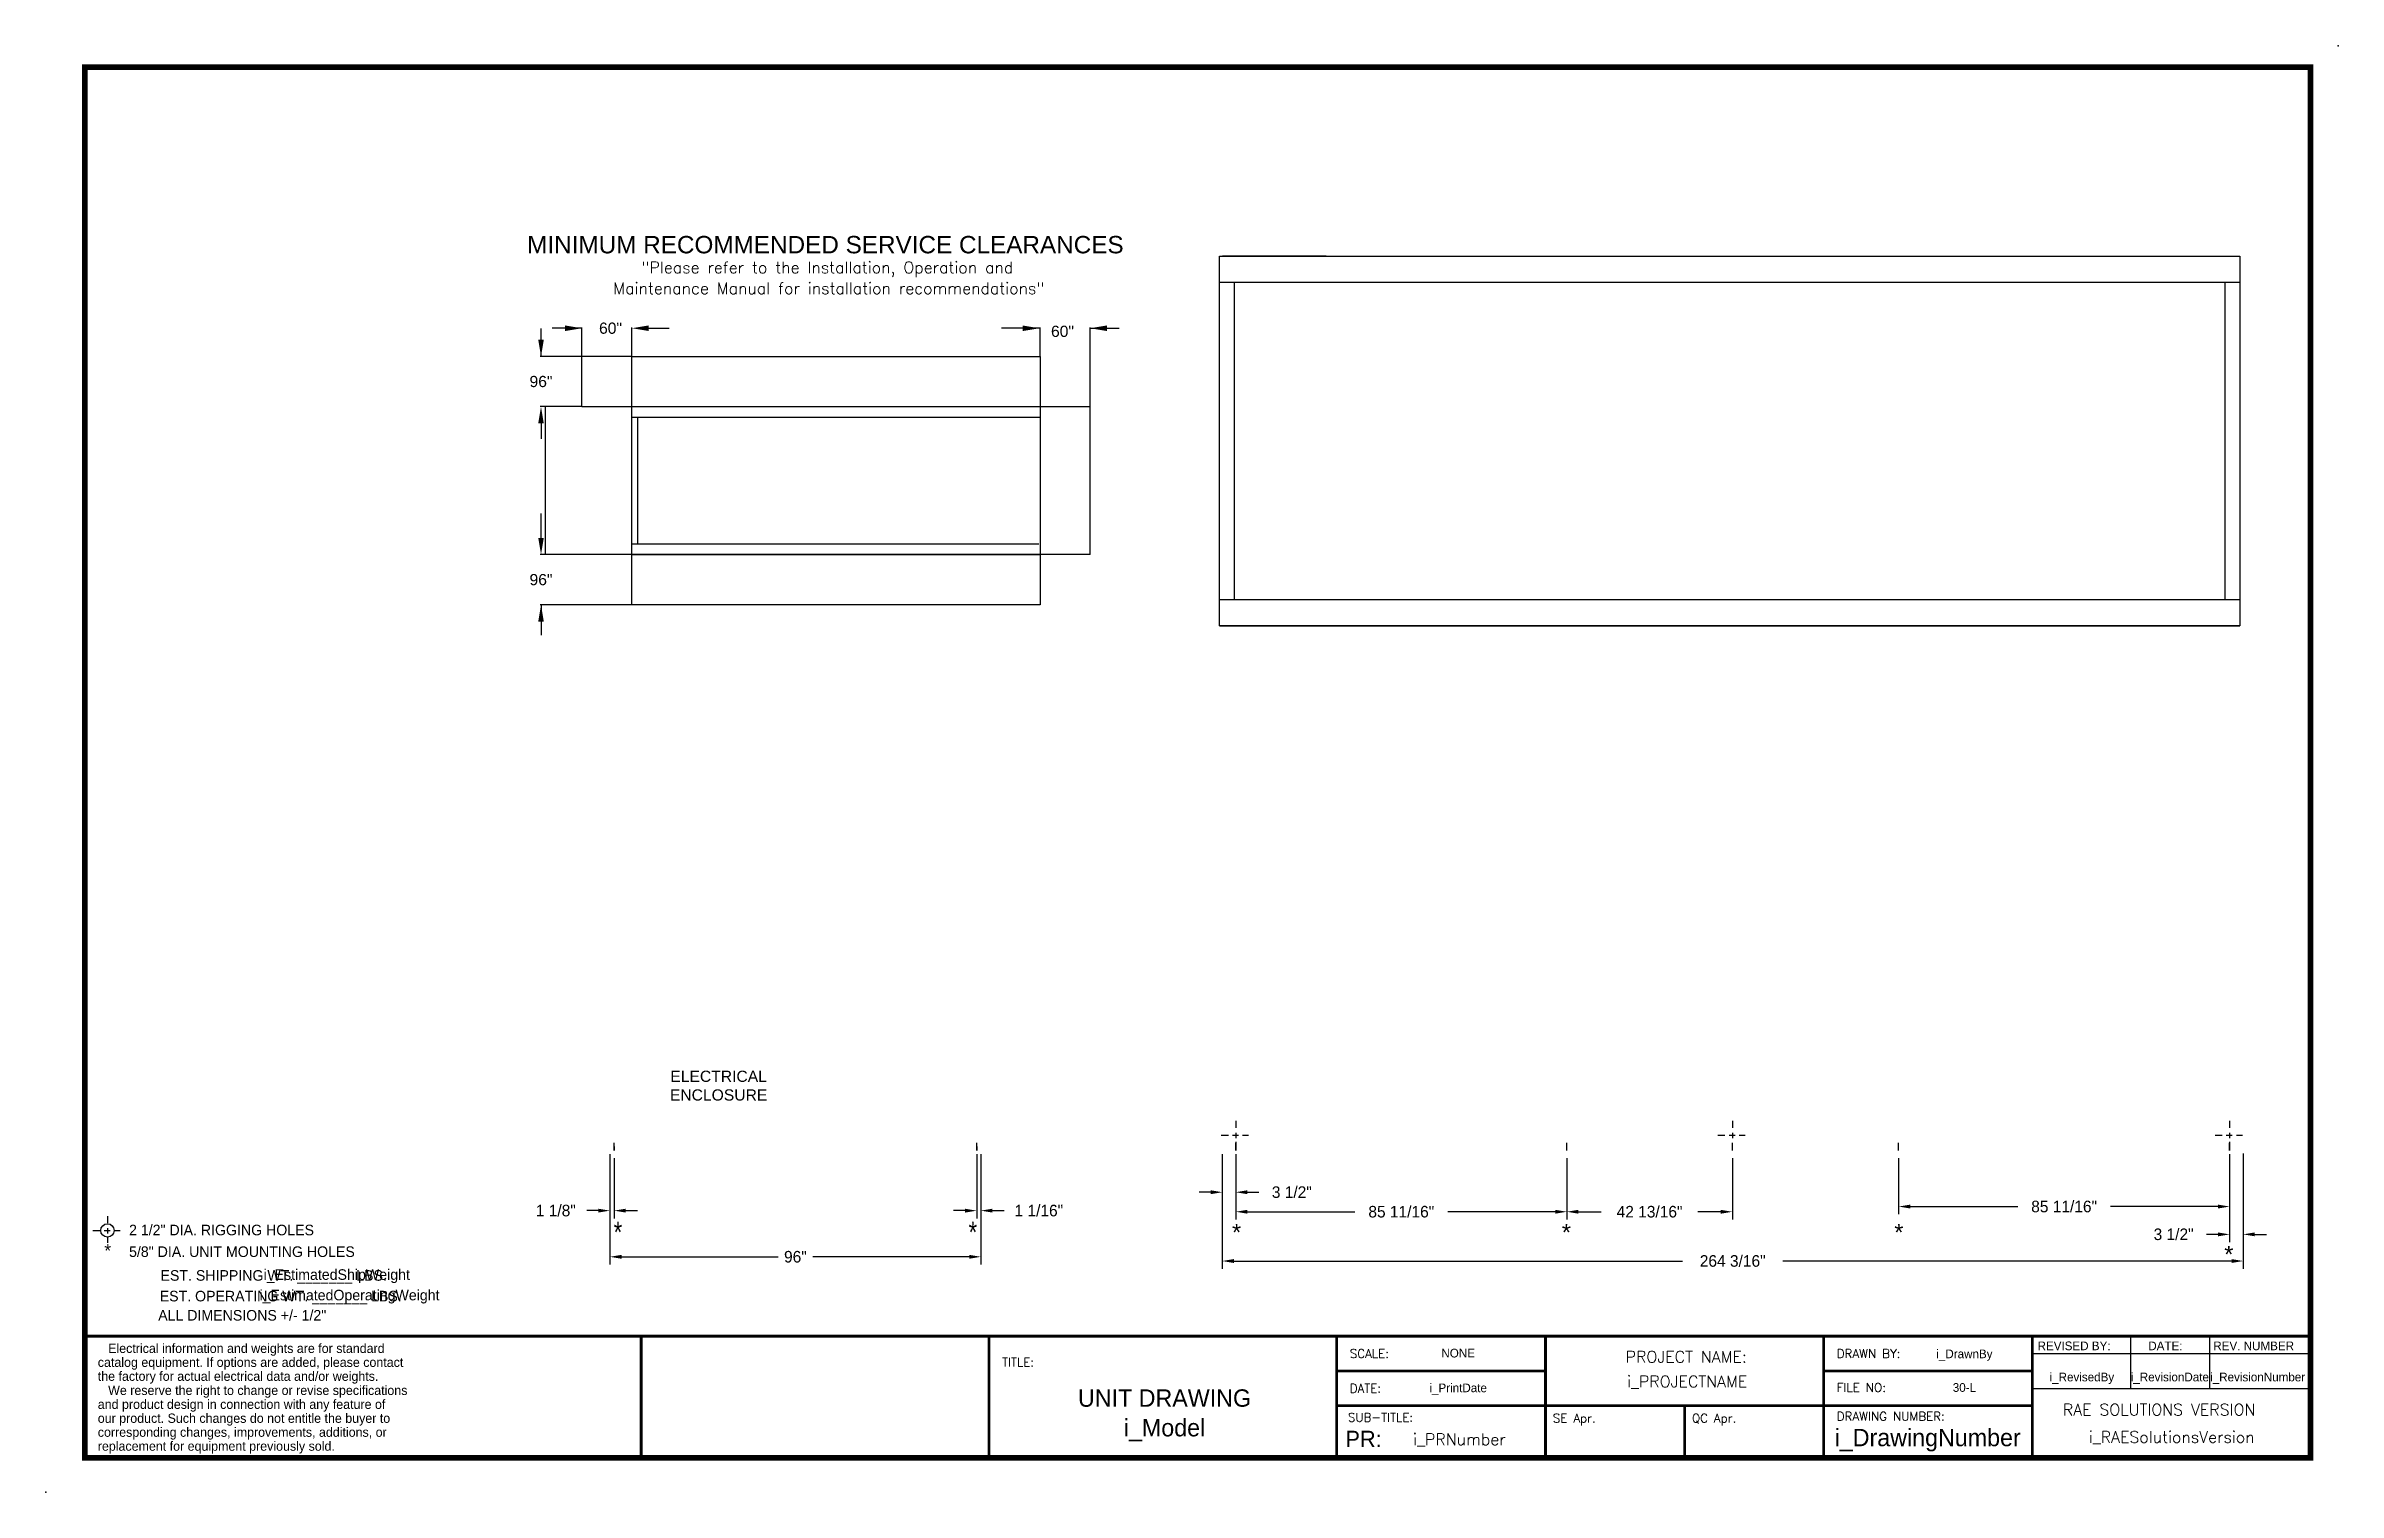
# Model space of a CAD drawing. Extents: x -17 to 576, y -14 to 361.
import ezdxf
from ezdxf.enums import TextEntityAlignment as Align
from ezdxf.lldxf.tags import DXFTag

# ---------------------------------------------------------------- set-up
doc = ezdxf.new("R2010")
doc.units = 0
doc.header["$MEASUREMENT"] = 0
doc.layers.get('0').update_dxf_attribs({"color": 1})
doc.styles.add('dimentions', font='ARIAL.TTF')
doc.styles.add('SIMPLEX', font='SIMPLEX')
doc.styles.add('SLDTEXTSTYLE0', font='ARIAL.TTF', dxfattribs={"width": 0.75})
tags = doc.linetypes.add('DASHED', pattern=[0.75, 0.5, -0.25]).pattern_tags.tags
tags[6:7] = [DXFTag(74, 4), DXFTag(75, 0), DXFTag(340, '0'), DXFTag(46, 1.0), DXFTag(50, 0.0), DXFTag(44, 0.0), DXFTag(45, 0.0)]
tags[4:5] = [DXFTag(74, 4), DXFTag(75, 0), DXFTag(340, '0'), DXFTag(46, 1.0), DXFTag(50, 0.0), DXFTag(44, 0.0), DXFTag(45, 0.0)]
doc.dimstyles.get("Standard").update_dxf_attribs({"dimtxt": 3, "dimasz": 3, "dimexe": 2, "dimexo": 2, "dimgap": 1, "dimtad": 0, "dimtih": 1, "dimtoh": 1, "dimdec": 4, "dimzin": 0, "dimdsep": 46, "dimlunit": 5, "dimtxsty": 'Standard', "dimcen": 0.09, "dimclrd": 1, "dimclre": 1, "dimclrt": 1, "dimadec": 0, "dimazin": 0, "dimtfac": 1, "dimtdec": 4, "dimtofl": 0, "dimtmove": 0, "dimatfit": 3, "dimfxl": 1, "dimfrac": 2, "dimtolj": 1, "dimtzin": 0, "dimarcsym": 0})

# ---------------------------------------------------------------- blocks, each defined once
blk = doc.blocks.new('*D17')
at = {"color": 1, "lineweight": -2}
for p, q in [((129.01, 73.58), (129.01, 45.05)), ((225.01, 73.58), (225.01, 45.05)), ((132.01, 47.05), (172.51, 47.05)), ((222.01, 47.05), (181.51, 47.05))]:
    blk.add_line(p, q, dxfattribs=at)
at = {"color": 1}
for points in [[(132.01, 47.55), (132.01, 46.55), (129.01, 47.05)], [(222.01, 47.55), (222.01, 46.55), (225.01, 47.05)]]:
    blk.add_solid(points, dxfattribs=at)
at = {"color": 1, "insert": (177.01, 47.05), "char_height": 3, "attachment_point": 5}
blk.add_mtext('\\A1;96"', dxfattribs=at)
blk = doc.blocks.new('*D18')
at = {"color": 1, "lineweight": -2}
for p, q in [((129.01, 73.58), (129.01, 57)), ((130.11, 72.58), (130.11, 57)), ((126.01, 59), (123.01, 59)), ((133.11, 59), (136.11, 59))]:
    blk.add_line(p, q, dxfattribs=at)
at = {"color": 1}
for points in [[(126.01, 59.5), (126.01, 58.5), (129.01, 59)], [(133.11, 59.5), (133.11, 58.5), (130.11, 59)]]:
    blk.add_solid(points, dxfattribs=at)
at = {"color": 1, "insert": (115.01, 59), "char_height": 3, "attachment_point": 5}
blk.add_mtext('\\A1;1 1/8"', dxfattribs=at)
blk = doc.blocks.new('*D19')
at = {"color": 1, "lineweight": -2}
for p, q in [((223.92, 73.58), (223.92, 57)), ((225.01, 73.58), (225.01, 57)), ((220.92, 59), (217.92, 59)), ((228.01, 59), (231.01, 59))]:
    blk.add_line(p, q, dxfattribs=at)
at = {"color": 1}
for points in [[(220.92, 59.5), (220.92, 58.5), (223.92, 59)], [(228.01, 59.5), (228.01, 58.5), (225.01, 59)]]:
    blk.add_solid(points, dxfattribs=at)
at = {"color": 1, "insert": (240.01, 59), "char_height": 3, "attachment_point": 5}
blk.add_mtext('\\A1;1 1/16"', dxfattribs=at)
blk = doc.blocks.new('*D20')
at = {"color": 1, "lineweight": -2}
for p, q in [((290.97, 72.58), (290.97, 56.71)), ((376.63, 72.58), (376.63, 56.71)), ((293.97, 58.71), (321.8, 58.71)), ((373.63, 58.71), (345.8, 58.71))]:
    blk.add_line(p, q, dxfattribs=at)
at = {"color": 1}
for points in [[(293.97, 59.21), (293.97, 58.21), (290.97, 58.71)], [(373.63, 59.21), (373.63, 58.21), (376.63, 58.71)]]:
    blk.add_solid(points, dxfattribs=at)
at = {"color": 1, "insert": (333.8, 58.71), "char_height": 3, "attachment_point": 5}
blk.add_mtext('\\A1;85 11/16"', dxfattribs=at)
blk = doc.blocks.new('*D21')
at = {"color": 1, "lineweight": -2}
for p, q in [((462.5, 72.58), (462.5, 58.06)), ((548.16, 72.58), (548.16, 58.06)), ((465.5, 60.06), (493.33, 60.06)), ((545.16, 60.06), (517.33, 60.06))]:
    blk.add_line(p, q, dxfattribs=at)
at = {"color": 1}
for points in [[(465.5, 60.56), (465.5, 59.56), (462.5, 60.06)], [(545.16, 60.56), (545.16, 59.56), (548.16, 60.06)]]:
    blk.add_solid(points, dxfattribs=at)
at = {"color": 1, "insert": (505.33, 60.06), "char_height": 3, "attachment_point": 5}
blk.add_mtext('\\A1;85 11/16"', dxfattribs=at)
blk = doc.blocks.new('*D22')
at = {"color": 1, "lineweight": -2}
for p, q in [((548.16, 73.58), (548.16, 50.86)), ((551.66, 73.58), (551.66, 50.86)), ((545.16, 52.86), (542.16, 52.86)), ((554.66, 52.86), (557.66, 52.86))]:
    blk.add_line(p, q, dxfattribs=at)
at = {"color": 1}
for points in [[(545.16, 53.36), (545.16, 52.36), (548.16, 52.86)], [(554.66, 53.36), (554.66, 52.36), (551.66, 52.86)]]:
    blk.add_solid(points, dxfattribs=at)
at = {"color": 1, "insert": (533.66, 52.86), "char_height": 3, "attachment_point": 5}
blk.add_mtext('\\A1;3 1/2"', dxfattribs=at)
blk = doc.blocks.new('*D23')
at = {"color": 1, "lineweight": -2}
for p, q in [((376.63, 72.58), (376.63, 56.71)), ((419.47, 72.58), (419.47, 56.71)), ((379.63, 58.71), (385.55, 58.71)), ((416.47, 58.71), (410.55, 58.71))]:
    blk.add_line(p, q, dxfattribs=at)
at = {"color": 1}
for points in [[(379.63, 59.21), (379.63, 58.21), (376.63, 58.71)], [(416.47, 59.21), (416.47, 58.21), (419.47, 58.71)]]:
    blk.add_solid(points, dxfattribs=at)
at = {"color": 1, "insert": (398.05, 58.71), "char_height": 3, "attachment_point": 5}
blk.add_mtext('\\A1;42 13/16"', dxfattribs=at)
blk = doc.blocks.new('*D24')
at = {"color": 1, "lineweight": -2}
for p, q in [((287.47, 73.58), (287.47, 43.96)), ((551.66, 73.83), (551.66, 43.96)), ((290.47, 45.96), (406.56, 45.96)), ((548.66, 45.96), (432.56, 45.96))]:
    blk.add_line(p, q, dxfattribs=at)
at = {"color": 1}
for points in [[(290.47, 46.46), (290.47, 45.46), (287.47, 45.96)], [(548.66, 46.46), (548.66, 45.46), (551.66, 45.96)]]:
    blk.add_solid(points, dxfattribs=at)
at = {"color": 1, "insert": (419.56, 45.96), "char_height": 3, "attachment_point": 5}
blk.add_mtext('\\A1;264 3/16"', dxfattribs=at)
blk = doc.blocks.new('*D43')
at = {"color": 1, "lineweight": -2}
for p, q in [((287.47, 73.58), (287.47, 61.77)), ((290.97, 73.58), (290.97, 61.77)), ((284.47, 63.77), (281.47, 63.77)), ((293.97, 63.77), (296.97, 63.77))]:
    blk.add_line(p, q, dxfattribs=at)
at = {"color": 1}
for points in [[(284.47, 64.27), (284.47, 63.27), (287.47, 63.77)], [(293.97, 64.27), (293.97, 63.27), (290.97, 63.77)]]:
    blk.add_solid(points, dxfattribs=at)
at = {"color": 1, "insert": (305.47, 63.77), "char_height": 3, "attachment_point": 5}
blk.add_mtext('\\A1;3 1/2"', dxfattribs=at)

msp = doc.modelspace()

# ---------------------------------------------------------------- linework, layer by layer
at = {"color": 1, "lineweight": 30, "ltscale": 5}
for p, q in [((286.78935, 306.13614), (550.78935, 306.13614)), ((286.78935, 210.38614), (286.78935, 306.13614)), ((550.78935, 306.13614), (550.78935, 210.38614)), ((286.78935, 299.38614), (550.78935, 299.38614)), ((290.66435, 217.13614), (290.66435, 299.38614)), ((546.91435, 299.38614), (546.91435, 217.13614)), ((121.72705, 267.19588), (121.72705, 287.61196)), ((134.718, 280.18683), (134.718, 287.61196)), ((240.318, 280.18683), (240.318, 287.61196)), ((253.30895, 267.19588), (253.30895, 287.61196)), ((134.6555, 280.12433), (110.99754, 280.12433)), ((121.66455, 267.13338), (110.99754, 267.13338)), ((121.66455, 267.13338), (110.99754, 267.13338)), ((134.718, 228.83338), (134.718, 267.13338)), ((134.718, 267.13338), (240.318, 267.13338)), ((240.318, 267.13338), (240.318, 228.83338)), ((134.718, 264.43338), (240.318, 264.43338)), ((136.268, 231.53338), (136.268, 264.30486)), ((240.018, 231.53338), (134.718, 231.53338)), ((121.66455, 228.83338), (110.99754, 228.83338)), ((121.66455, 228.83338), (110.99754, 228.83338)), ((134.718, 228.83338), (240.318, 228.83338)), ((240.318, 228.83338), (134.718, 228.83338)), ((134.6555, 215.84243), (110.99754, 215.84243)), ((550.78935, 217.13614), (286.78935, 217.13614)), ((286.78935, 210.38614), (550.78935, 210.38614)), ((550.78935, 210.38614), (286.78935, 210.38614)), ((130.10533, 74.57504), (130.10533, 76.57504)), ((130.10533, 75.57504), (130.10533, 74.57504)), ((223.91783, 74.57504), (223.91783, 76.57504)), ((223.91783, 75.57504), (223.91783, 74.57504))]:
    msp.add_line(p, q, dxfattribs=at)
at = {"color": 1, "lineweight": 30}
for p, q in [((314.38218, 306.13614), (287.50218, 306.13614)), ((111.17754, 280.12433), (111.17754, 287.40439)), ((121.72705, 287.43196), (114.03505, 287.43196)), ((134.718, 280.18683), (134.718, 287.61196)), ((240.318, 287.43196), (236.97175, 287.43196)), ((240.318, 280.18683), (240.318, 287.61196)), ((253.30895, 287.43196), (260.79427, 287.43196)), ((111.17754, 215.84243), (111.17754, 208.00114))]:
    msp.add_line(p, q, dxfattribs=at)
for p, q in [((139.04902, 287.44041), (144.35513, 287.44041)), ((235.80699, 287.43196), (230.37072, 287.43196)), ((111.17754, 262.80236), (111.17754, 258.8343)), ((111.17754, 233.1644), (111.17754, 239.51164)), ((290.96814, 74.57504), (290.96814, 76.57504)), ((290.96814, 75.57504), (290.96814, 74.57504)), ((376.62814, 74.57504), (376.62814, 76.57504)), ((419.46814, 74.57504), (419.46814, 76.57504)), ((462.49564, 74.57504), (462.49564, 76.57504)), ((548.15564, 74.57504), (548.15564, 76.57504)), ((548.15564, 75.57504), (548.15564, 74.57504))]:
    msp.add_line(p, q)
at = {"color": 1, "linetype": 'DASHED', "lineweight": 30, "ltscale": 5}
for p, q in [((134.718, 280.12433), (240.318, 280.12433)), ((134.718, 267.13338), (134.718, 280.12433)), ((240.318, 280.12433), (240.318, 267.13338)), ((112.32397, 228.83338), (112.32397, 267.13338)), ((121.72705, 267.13338), (134.718, 267.13338)), ((240.318, 267.13338), (253.30895, 267.13338)), ((253.30895, 228.83338), (253.30895, 267.13338)), ((134.718, 228.83338), (121.72705, 228.83338)), ((134.718, 215.84243), (134.718, 228.83338)), ((253.30895, 228.83338), (240.318, 228.83338)), ((240.318, 228.83338), (240.318, 215.84243)), ((240.318, 215.84243), (134.718, 215.84243))]:
    msp.add_line(p, q, dxfattribs=at)
at = {"lineweight": 30}
for p, q in [((287.20597, 78.57504), (289.04753, 78.57504)), ((290.11, 78.57504), (291.66283, 78.57504)), ((290.96814, 82.25464), (290.96814, 80.43877)), ((290.96814, 79.16359), (290.96814, 77.79032)), ((292.7253, 78.57504), (294.29863, 78.57504)), ((415.70597, 78.57504), (417.54753, 78.57504)), ((418.61, 78.57504), (420.16283, 78.57504)), ((419.46814, 82.25464), (419.46814, 80.43877)), ((419.46814, 79.16359), (419.46814, 77.79032)), ((421.2253, 78.57504), (422.79863, 78.57504)), ((544.39347, 78.57504), (546.23503, 78.57504)), ((547.2975, 78.57504), (548.85033, 78.57504)), ((548.15564, 82.25464), (548.15564, 80.43877)), ((548.15564, 79.16359), (548.15564, 77.79032)), ((549.9128, 78.57504), (551.48613, 78.57504)), ((290.96814, 76.80941), (290.96814, 75.37738)), ((548.15564, 76.80941), (548.15564, 75.37738)), ((-4.78367, 53.88246), (-2.94211, 53.88246)), ((-1.87965, 53.88246), (-0.32681, 53.88246)), ((-1.0215, 57.56206), (-1.0215, 55.74619)), ((-1.0215, 54.47101), (-1.0215, 53.09774)), ((0.73566, 53.88246), (2.30899, 53.88246)), ((-1.0215, 52.11683), (-1.0215, 50.6848)), ((137.10301, -5), (137.10301, 26.5)), ((227.10301, -5), (227.10301, 26.5)), ((317.10301, 26.5), (497.10301, 26.5)), ((317.10301, -5), (317.10301, 26.5)), ((371.10301, 26.5), (371.10301, -5)), ((443.10301, 26.5), (443.10301, 8.5)), ((497.10301, 26.5), (497.10301, -5)), ((497.10301, 26.5), (569.10301, 26.5)), ((497.10301, 26.5), (497.10301, 22)), ((522.50762, 26.5), (522.50762, 13)), ((542.96712, 26.5), (542.96712, 13)), ((497.10301, 22), (569.10301, 22)), ((371.10301, 17.5), (317.10301, 17.5)), ((443.10301, 17.5), (497.10301, 17.5)), ((443.10301, 8.5), (443.10301, 17.5)), ((497.10301, 13), (569.10301, 13)), ((497.10301, 8.5), (317.10301, 8.5)), ((407.10301, 8.5), (407.10301, -5)), ((443.10301, 8.5), (443.10301, -5))]:
    msp.add_line(p, q, dxfattribs=at)
at = {"const_width": 1.44}
msp.add_lwpolyline([(-6.89699, -5), (569.10301, -5), (569.10301, 355), (-6.89699, 355), (-6.89699, -5)], dxfattribs=at)
at = {"lineweight": 30, "const_width": 0.72}
for points in [[(137.95429, 26.5), (-6.89699, 26.5)], [(569.10301, 26.5), (137.10301, 26.5), (137.10301, -5)], [(227.10301, 26.5), (227.10301, -5)], [(317.10301, 26.5), (317.10301, -5)], [(371.10301, 26.5), (371.10301, -5)], [(443.10301, 26.5), (443.10301, -5)], [(497.10301, -5), (497.10301, 26.5), (569.10301, 26.5)], [(371.10301, 17.5), (317.10301, 17.5)], [(497.10301, 17.5), (443.10301, 17.5), (443.10301, -5)], [(497.10301, 8.5), (317.10301, 8.5)], [(407.10301, 8.5), (407.10301, -5)]]:
    msp.add_lwpolyline(points, dxfattribs=at)
at = {"lineweight": 30}
msp.add_circle((-1.0215, 53.88246), 1.72675, dxfattribs=at)
for p in [(576.2409, 360.54563), (497.10301, -5), (-16.96476, -13.87935)]:
    msp.add_point(p)
at = {"color": 1, "lineweight": 30, "ltscale": 5}
for points in [[(117.39604, 286.71012), (117.39604, 288.15379), (121.72705, 287.43196)], [(139.04902, 286.71857), (139.04902, 288.16224), (134.718, 287.44041)], [(235.80699, 286.71012), (235.80699, 288.15379), (240.138, 287.43196)], [(257.63997, 286.71012), (257.63997, 288.15379), (253.30895, 287.43196)], [(110.4557, 284.45535), (111.89937, 284.45535), (111.17754, 280.12433)], [(110.4557, 262.80236), (111.89937, 262.80236), (111.17754, 267.13338)], [(110.4557, 233.1644), (111.89937, 233.1644), (111.17754, 228.83338)], [(110.4557, 211.51141), (111.89937, 211.51141), (111.17754, 215.84243)]]:
    msp.add_solid(points, dxfattribs=at)

# ---------------------------------------------------------------- texts
at = {"lineweight": 30}
for s, height, style, p in [('MINIMUM RECOMMENDED SERVICE CLEARANCES', 4.5, 'dimentions', (107.58789, 306.82697)), ('TITLE:', 2.25, 'SIMPLEX', (230.47801, 18.625)), ('SCALE:', 2.25, 'SIMPLEX', (320.47801, 20.875)), ('DRAWN BY:', 2.25, 'SIMPLEX', (446.47801, 20.875)), ('DATE:', 2.25, 'SIMPLEX', (320.47801, 11.875)), ('FILE NO:', 2.25, 'SIMPLEX', (446.47801, 12.09253)), ('SUB-TITLE:', 2.25, 'SIMPLEX', (319.99046, 4.35973)), ('SE Apr.', 2.25, 'SIMPLEX', (373.01612, 4.15063)), ('QC Apr.', 2.25, 'SIMPLEX', (409.01612, 4.15063)), ('DRAWING NUMBER:', 2.25, 'SIMPLEX', (446.47801, 4.63294)), ('RAE SOLUTIONS VERSION', 2.988, 'SIMPLEX', (504.99128, 5.99347))]:
    msp.add_text(s, height=height, dxfattribs=dict(at, style=style)).set_placement(p)
at = {"lineweight": 30, "style": 'SIMPLEX'}
for s, p in [('"Please refer to the Installation, Operation and', (185.30083, 301.67996)), ('Maintenance Manual for installation recommendations"', (185.65722, 296.26399)), ('PROJECT NAME:', (407.55495, 19.6752)), ('i_PROJECTNAME', (407.78215, 13.27964)), ('i_PRNumber', (348.83511, -1.68499)), ('i_RAESolutionsVersion', (533.17729, -1.10631))]:
    msp.add_text(s, height=2.988, dxfattribs=at).set_placement(p, align=Align.CENTER)
at = {"color": 1, "lineweight": 30, "style": 'dimentions'}
msp.add_text('60"', height=2.9, dxfattribs=at).set_placement((243.15111, 285.19013))
at = {"lineweight": 30}
for s, height, p in [('2 1/2" DIA. RIGGING HOLES', 2.736, (4.57058, 52.62179)), ('5/8" DIA. UNIT MOUNTING HOLES', 2.736, (4.57058, 47.00986)), ('   Electrical information and weights are for standard', 2.4063515, (-3.52326, 22.15856)), ('REVISED BY:', 2.25, (498.45358, 22.87274)), ('DATE:', 2.25, (527.10576, 22.87274)), ('REV. NUMBER', 2.25, (543.93158, 22.87274)), ('catalog equipment. If options are added, please contact', 2.4063515, (-3.52326, 18.54903)), ('the factory for actual electrical data and/or weights.', 2.4063515, (-3.52326, 14.9395)), ('   We reserve the right to change or revise specifications', 2.4063515, (-3.52326, 11.28446)), ('our product. Such changes do not entitle the buyer to', 2.4063515, (-3.52326, 4.0654)), ('and product design in connection with any feature of', 2.4063515, (-3.52326, 7.67493)), ('corresponding changes, improvements, additions, or ', 2.4063515, (-3.52326, 0.45587)), ('replacement for equipment previously sold.', 2.4063515, (-3.52326, -3.15365))]:
    msp.add_text(s, height=height, dxfattribs=at).set_placement(p)
for s, height, p in [('*', 3.36716, (-0.95044, 46.96248)), ('EST. SHIPPING WT. _______ LBS.', 2.736, (42.00119, 40.86158)), ('i_EstimatedShipWeight', 2.73914, (58.32123, 41.08876)), ('EST. OPERATING WT. _______ LBS.', 2.736, (43.81793, 35.50978)), ('i_EstimatedOperatingWeight', 2.736, (61.62568, 35.77729)), ('ALL DIMENSIONS +/- 1/2"', 2.736, (33.85548, 30.54441)), ('NONE', 2.25, (348.51951, 20.99387)), ('i_DrawnBy', 2.25, (479.52546, 20.80087)), ('UNIT DRAWING', 4.5, (272.52827, 8.23591)), ('i_PrintDate', 2.25, (348.51951, 11.99387)), ('30-L', 2.25, (479.52546, 12.09561)), ('i_RevisedBy', 2.25, (509.92015, 14.80493)), ('i_RevisionDate', 2.25, (532.68554, 14.80493)), ('i_RevisionNumber', 2.25, (555.40719, 14.80493)), ('i_Model', 4.5, (272.52827, 0.56633)), ('i_DrawingNumber', 4.5, (470.02079, -1.98912))]:
    msp.add_text(s, height=height, dxfattribs=at).set_placement(p, align=Align.CENTER)
msp.add_text('PR:', height=4.21875, dxfattribs=at).set_placement((328.73776, -2.20488), align=Align.RIGHT)
at = {"color": 1, "lineweight": 30}
for s, insert, char_height, attachment_point, style in [('\\A1;60"', (129.15903, 287.43196), 2.9, 5, 'dimentions'), ('\\A1;96"', (111.17754, 273.62886), 2.9, 5, 'dimentions'), ('\\A1;96"', (111.17754, 222.33791), 2.9, 5, 'dimentions'), ('ELECTRICAL\\PENCLOSURE', (157.13218, 91.34519), 2.9, 5, 'dimentions'), ('*', (129.98374, 56.1283), 5.40207, 1, 'SLDTEXTSTYLE0'), ('*', (376.5286, 53.38659), 4.375, 5, 'dimentions'), ('*', (462.55985, 53.38659), 4.375, 5, 'dimentions'), ('*', (547.94239, 47.69996), 4.375, 5, 'dimentions')]:
    msp.add_mtext(s, dxfattribs=dict(at, insert=insert, char_height=char_height, attachment_point=attachment_point, style=style))
at = {"color": 1, "lineweight": 30, "extrusion": (0, 0, -1), "text_direction": (-1, 0, 0)}
for insert, char_height, attachment_point, style in [((224.03941, 56.1283), 5.40207, 1, 'SLDTEXTSTYLE0'), ((291.18139, 53.3963), 4.375, 5, 'dimentions')]:
    msp.add_mtext('*', dxfattribs=dict(at, insert=insert, char_height=char_height, attachment_point=attachment_point, style=style))

# ---------------------------------------------------------------- dimensions: what is measured, and where the dimension line sits
for base, p1, p2, picture, middle in [((129.0115770508, 59.0034126355), (130.1053270508, 74.575043508), (129.0115770508, 75.575043508), '*D18', (115.0115770508, 59.0034126355)), ((225.01158, 47.05041), (129.01158, 75.57504), (225.01158, 75.57504), '*D17', (177.01158, 47.05041)), ((225.0115770508, 59.0034126355), (223.9178270508, 75.575043508), (225.0115770508, 75.575043508), '*D19', (240.0115770508, 59.0034126355)), ((290.96814, 63.76722), (287.46814, 75.57504), (290.96814, 75.57504), '*D43', (305.46814, 63.76722)), ((551.65564, 45.96378), (287.46814, 75.57504), (551.65564, 75.82504), '*D24', (419.56189, 45.96378)), ((376.62814, 58.71343), (290.96814, 74.57504), (376.62814, 74.57504), '*D20', (333.79814, 58.71343)), ((419.46814, 58.71343), (376.62814, 74.57504), (419.46814, 74.57504), '*D23', (398.04814, 58.71343)), ((548.15564, 60.06416), (462.49564, 74.57504), (548.15564, 74.57504), '*D21', (505.32564, 60.06416)), ((551.65564, 52.86488), (548.15564, 75.57504), (551.65564, 75.57504), '*D22', (533.65564, 52.86488))]:
    dim = msp.add_linear_dim(base=base, p1=p1, p2=p2, dimstyle='Standard', override={"dimpost": '"'})
    dim.commit()
    dim.dimension.update_dxf_attribs({"geometry": picture, "text_midpoint": middle})

doc.saveas('drawing.dxf')
